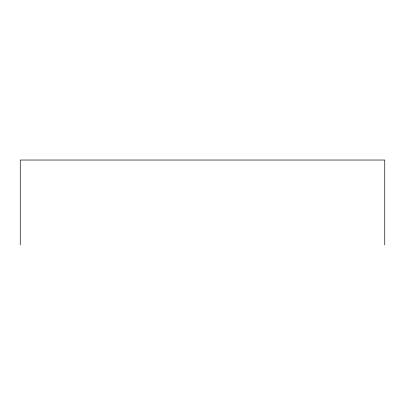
<?xml version="1.0" encoding="UTF-8"?>
<svg xmlns="http://www.w3.org/2000/svg" width="405" height="405" viewBox="0 0 405 405"><rect width="100%" height="100%" fill="white"/><g stroke="black" fill="none" stroke-linecap="round" stroke-linejoin="round"><path stroke-width="0.61" d="M384.75 244.964L384.75 160.036L20.25 160.036L20.25 244.964"/></g></svg>
